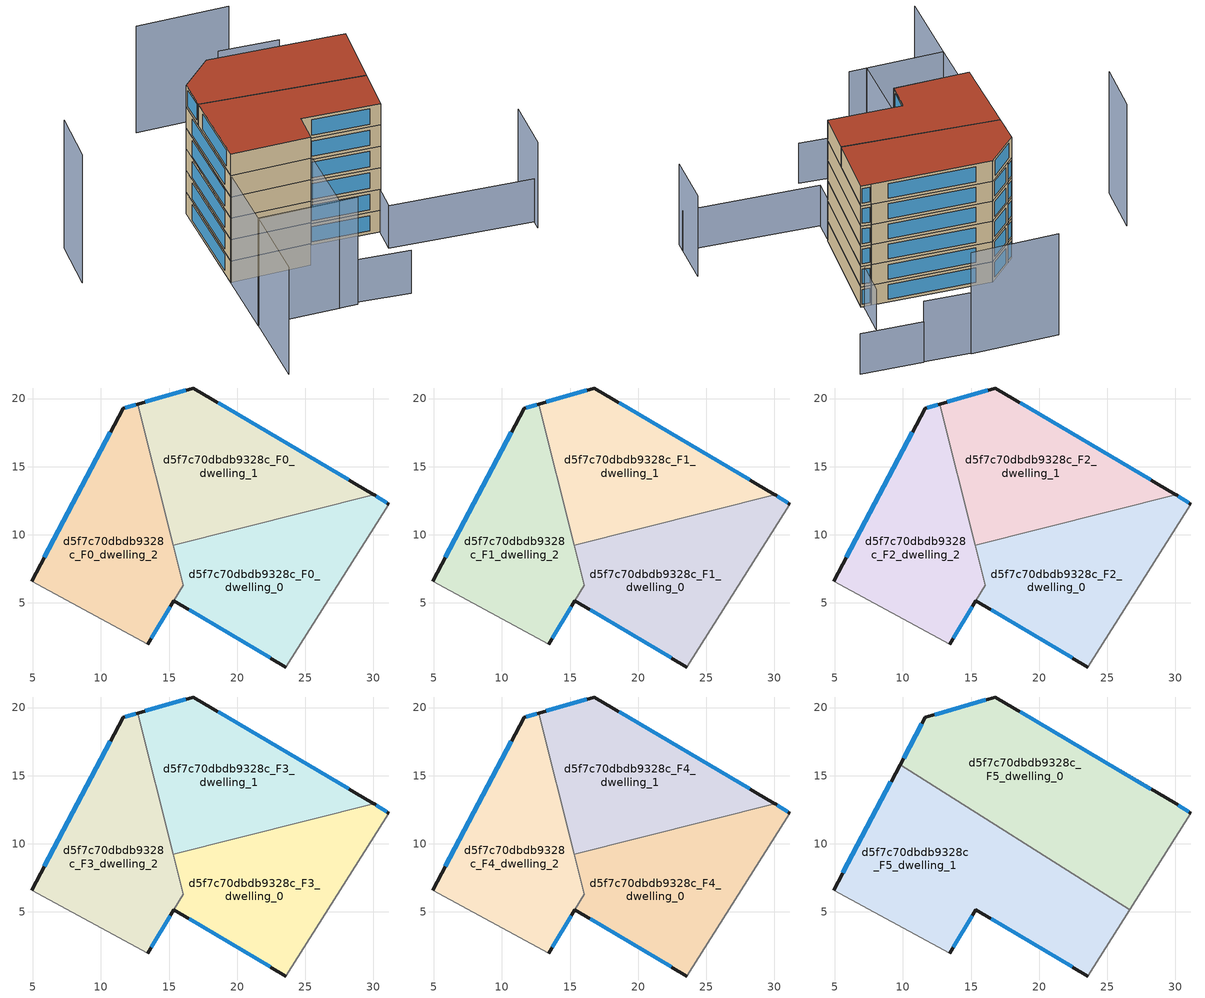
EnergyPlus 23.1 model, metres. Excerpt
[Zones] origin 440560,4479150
d5f7c70dbdb9328c_F0_dwelling_0
 floor ground (EU_floor_Construction): 31.14,12.26 23.56,0.29 15.35,5.16 16.04,6.31 15.31,9.24 30.02,12.95 30.04,12.93 z0
 wall outside (EU_wall_Construction): 31.14,12.26 30.04,12.93 30.02,12.95 / 15.35,5.16 23.56,0.29 z0:3
 wall to d5f7c70dbdb9328c_F0_dwelling_1 (EU_wall_Construction): 30.02,12.95 15.31,9.24 z0:3
 wall adiabatic (EU_wall_Construction): 23.56,0.29 31.14,12.26 z0:3
 wall to d5f7c70dbdb9328c_F0_dwelling_2 (EU_wall_Construction): 15.31,9.24 16.04,6.31 15.35,5.16 z0:3
 window (EU_Window_Construction): 30.99,12.35 30.2,12.84 / 16.49,4.48 22.42,0.97 z0.42:2.58
d5f7c70dbdb9328c_F0_dwelling_1
 floor ground (EU_floor_Construction): 30.02,12.95 15.31,9.24 12.7,19.59 16.78,20.77 z0
 wall outside (EU_wall_Construction): 30.02,12.95 16.78,20.77 12.7,19.59 z0:3
 wall to d5f7c70dbdb9328c_F0_dwelling_2 (EU_wall_Construction): 12.7,19.59 15.31,9.24 z0:3
 window (EU_Window_Construction): 16.21,20.61 13.27,19.75 / 28.18,14.03 18.61,19.69 z0.42:2.58
d5f7c70dbdb9328c_F0_dwelling_2
 floor ground (EU_floor_Construction): 12.7,19.59 16.04,6.31 13.42,1.97 4.9,6.59 11.62,19.27 z0
 wall outside (EU_wall_Construction): 13.42,1.97 15.34,5.15 / 12.7,19.59 11.62,19.27 4.9,6.59 z0:3
 wall adiabatic (EU_wall_Construction): 4.9,6.59 13.42,1.97 z0:3
 window (EU_Window_Construction): 13.69,2.41 15.08,4.71 / 10.69,17.51 5.84,8.35 / 12.55,19.54 11.77,19.31 z0.42:2.58
d5f7c70dbdb9328c_F1_dwelling_0
 floor to d5f7c70dbdb9328c_F0_dwelling_0 (EU_floor_Construction): 31.14,12.26 23.56,0.29 15.35,5.16 16.04,6.31 15.31,9.24 30.02,12.95 30.04,12.93 z3
 wall outside (EU_wall_Construction): 31.14,12.26 30.04,12.93 30.02,12.95 / 15.35,5.16 23.56,0.29 z3:6
 wall to d5f7c70dbdb9328c_F1_dwelling_1 (EU_wall_Construction): 30.02,12.95 15.31,9.24 z3:6
 wall adiabatic (EU_wall_Construction): 23.56,0.29 31.14,12.26 z3:6
 wall to d5f7c70dbdb9328c_F1_dwelling_2 (EU_wall_Construction): 15.31,9.24 16.04,6.31 15.35,5.16 z3:6
 window (EU_Window_Construction): 30.99,12.35 30.2,12.84 / 16.49,4.48 22.42,0.97 z3.42:5.58
d5f7c70dbdb9328c_F1_dwelling_1
 floor to d5f7c70dbdb9328c_F0_dwelling_1 (EU_floor_Construction): 30.02,12.95 15.31,9.24 12.7,19.59 16.78,20.77 z3
 wall outside (EU_wall_Construction): 30.02,12.95 16.78,20.77 12.7,19.59 z3:6
 wall to d5f7c70dbdb9328c_F1_dwelling_2 (EU_wall_Construction): 12.7,19.59 15.31,9.24 z3:6
 window (EU_Window_Construction): 16.21,20.61 13.27,19.75 / 28.18,14.03 18.61,19.69 z3.42:5.58
d5f7c70dbdb9328c_F1_dwelling_2
 floor to d5f7c70dbdb9328c_F0_dwelling_2 (EU_floor_Construction): 12.7,19.59 16.04,6.31 13.42,1.97 4.9,6.59 11.62,19.27 z3
 wall outside (EU_wall_Construction): 13.42,1.97 15.34,5.15 / 12.7,19.59 11.62,19.27 4.9,6.59 z3:6
 wall adiabatic (EU_wall_Construction): 4.9,6.59 13.42,1.97 z3:6
 window (EU_Window_Construction): 13.69,2.41 15.08,4.71 / 10.69,17.51 5.84,8.35 / 12.55,19.54 11.77,19.31 z3.42:5.58
d5f7c70dbdb9328c_F2_dwelling_0
 floor to d5f7c70dbdb9328c_F1_dwelling_0 (EU_floor_Construction): 31.14,12.26 23.56,0.29 15.35,5.16 16.04,6.31 15.31,9.24 30.02,12.95 30.04,12.93 z6
 wall outside (EU_wall_Construction): 31.14,12.26 30.04,12.93 30.02,12.95 / 15.35,5.16 23.56,0.29 z6:9
 wall to d5f7c70dbdb9328c_F2_dwelling_1 (EU_wall_Construction): 30.02,12.95 15.31,9.24 z6:9
 wall adiabatic (EU_wall_Construction): 23.56,0.29 31.14,12.26 z6:9
 wall to d5f7c70dbdb9328c_F2_dwelling_2 (EU_wall_Construction): 15.31,9.24 16.04,6.31 15.35,5.16 z6:9
 window (EU_Window_Construction): 30.99,12.35 30.2,12.84 / 16.49,4.48 22.42,0.97 z6.42:8.58
d5f7c70dbdb9328c_F2_dwelling_1
 floor to d5f7c70dbdb9328c_F1_dwelling_1 (EU_floor_Construction): 30.02,12.95 15.31,9.24 12.7,19.59 16.78,20.77 z6
 wall outside (EU_wall_Construction): 30.02,12.95 16.78,20.77 12.7,19.59 z6:9
 wall to d5f7c70dbdb9328c_F2_dwelling_2 (EU_wall_Construction): 12.7,19.59 15.31,9.24 z6:9
 window (EU_Window_Construction): 16.21,20.61 13.27,19.75 / 28.18,14.03 18.61,19.69 z6.42:8.58
d5f7c70dbdb9328c_F2_dwelling_2
 floor to d5f7c70dbdb9328c_F1_dwelling_2 (EU_floor_Construction): 12.7,19.59 16.04,6.31 13.42,1.97 4.9,6.59 11.62,19.27 z6
 wall outside (EU_wall_Construction): 13.42,1.97 15.34,5.15 / 12.7,19.59 11.62,19.27 4.9,6.59 z6:9
 wall adiabatic (EU_wall_Construction): 4.9,6.59 13.42,1.97 z6:9
 window (EU_Window_Construction): 13.69,2.41 15.08,4.71 / 10.69,17.51 5.84,8.35 / 12.55,19.54 11.77,19.31 z6.42:8.58
d5f7c70dbdb9328c_F3_dwelling_0
 floor to d5f7c70dbdb9328c_F2_dwelling_0 (EU_floor_Construction): 31.14,12.26 23.56,0.29 15.35,5.16 16.04,6.31 15.31,9.24 30.02,12.95 30.04,12.93 z9
 wall outside (EU_wall_Construction): 31.14,12.26 30.04,12.93 30.02,12.95 / 15.35,5.16 23.56,0.29 z9:12
 wall to d5f7c70dbdb9328c_F3_dwelling_1 (EU_wall_Construction): 30.02,12.95 15.31,9.24 z9:12
 wall adiabatic (EU_wall_Construction): 23.56,0.29 31.14,12.26 z9:12
 wall to d5f7c70dbdb9328c_F3_dwelling_2 (EU_wall_Construction): 15.31,9.24 16.04,6.31 15.35,5.16 z9:12
 window (EU_Window_Construction): 30.99,12.35 30.2,12.84 / 16.49,4.48 22.42,0.97 z9.42:11.58
d5f7c70dbdb9328c_F3_dwelling_1
 floor to d5f7c70dbdb9328c_F2_dwelling_1 (EU_floor_Construction): 30.02,12.95 15.31,9.24 12.7,19.59 16.78,20.77 z9
 wall outside (EU_wall_Construction): 30.02,12.95 16.78,20.77 12.7,19.59 z9:12
 wall to d5f7c70dbdb9328c_F3_dwelling_2 (EU_wall_Construction): 12.7,19.59 15.31,9.24 z9:12
 window (EU_Window_Construction): 16.21,20.61 13.27,19.75 / 28.18,14.03 18.61,19.69 z9.42:11.58
d5f7c70dbdb9328c_F3_dwelling_2
 floor to d5f7c70dbdb9328c_F2_dwelling_2 (EU_floor_Construction): 12.7,19.59 16.04,6.31 13.42,1.97 4.9,6.59 11.62,19.27 z9
 wall outside (EU_wall_Construction): 13.42,1.97 15.34,5.15 / 12.7,19.59 11.62,19.27 4.9,6.59 z9:12
 wall adiabatic (EU_wall_Construction): 4.9,6.59 13.42,1.97 z9:12
 window (EU_Window_Construction): 13.69,2.41 15.08,4.71 / 10.69,17.51 5.84,8.35 / 12.55,19.54 11.77,19.31 z9.42:11.58
d5f7c70dbdb9328c_F4_dwelling_0
 floor to d5f7c70dbdb9328c_F3_dwelling_0 (EU_floor_Construction): 31.14,12.26 23.56,0.29 15.35,5.16 16.04,6.31 15.31,9.24 30.02,12.95 30.04,12.93 z12
 wall outside (EU_wall_Construction): 31.14,12.26 30.04,12.93 30.02,12.95 / 15.35,5.16 23.56,0.29 z12:15
 wall to d5f7c70dbdb9328c_F4_dwelling_1 (EU_wall_Construction): 30.02,12.95 15.31,9.24 z12:15
 wall adiabatic (EU_wall_Construction): 23.56,0.29 31.14,12.26 z12:15
 wall to d5f7c70dbdb9328c_F4_dwelling_2 (EU_wall_Construction): 15.31,9.24 16.04,6.31 15.35,5.16 z12:15
 window (EU_Window_Construction): 30.99,12.35 30.2,12.84 / 16.49,4.48 22.42,0.97 z12.42:14.58
d5f7c70dbdb9328c_F4_dwelling_1
 floor to d5f7c70dbdb9328c_F3_dwelling_1 (EU_floor_Construction): 30.02,12.95 15.31,9.24 12.7,19.59 16.78,20.77 z12
 wall outside (EU_wall_Construction): 30.02,12.95 16.78,20.77 12.7,19.59 z12:15
 wall to d5f7c70dbdb9328c_F4_dwelling_2 (EU_wall_Construction): 12.7,19.59 15.31,9.24 z12:15
 window (EU_Window_Construction): 16.21,20.61 13.27,19.75 / 28.18,14.03 18.61,19.69 z12.42:14.58
d5f7c70dbdb9328c_F4_dwelling_2
 floor to d5f7c70dbdb9328c_F3_dwelling_2 (EU_floor_Construction): 12.7,19.59 16.04,6.31 13.42,1.97 4.9,6.59 11.62,19.27 z12
 wall outside (EU_wall_Construction): 13.42,1.97 15.34,5.15 / 12.7,19.59 11.62,19.27 4.9,6.59 z12:15
 wall adiabatic (EU_wall_Construction): 4.9,6.59 13.42,1.97 z12:15
 window (EU_Window_Construction): 13.69,2.41 15.08,4.71 / 10.69,17.51 5.84,8.35 / 12.55,19.54 11.77,19.31 z12.42:14.58
d5f7c70dbdb9328c_F5_dwelling_0
 floor to d5f7c70dbdb9328c_F4_dwelling_1 (EU_floor_Construction): 30.02,12.95 18.78,10.12 14.38,12.9 12.7,19.59 16.78,20.77 z15
 floor to d5f7c70dbdb9328c_F4_dwelling_0 (EU_floor_Construction): 31.14,12.26 26.63,5.14 18.78,10.12 30.02,12.95 30.04,12.93 z15
 floor to d5f7c70dbdb9328c_F4_dwelling_2 (EU_floor_Construction): 12.7,19.59 14.38,12.9 9.79,15.81 11.62,19.27 z15
 wall outside (EU_wall_Construction): 31.14,12.26 30.04,12.93 16.78,20.77 11.62,19.27 9.79,15.81 z15:18
 wall adiabatic (EU_wall_Construction): 26.63,5.14 31.14,12.26 z15:18
 wall to d5f7c70dbdb9328c_F5_dwelling_1 (EU_wall_Construction): 9.79,15.81 26.63,5.14 z15:18
 window (EU_Window_Construction): 11.36,18.79 10.04,16.29 / 16.06,20.56 12.33,19.48 / 28.2,14.02 18.62,19.68 / 30.99,12.35 30.2,12.84 z15.42:17.58
 roof outside (EU_roof_Construction): 26.63,5.14 31.14,12.26 30.04,12.93 16.78,20.77 11.62,19.27 9.79,15.81 z18
d5f7c70dbdb9328c_F5_dwelling_1
 floor to d5f7c70dbdb9328c_F4_dwelling_0 (EU_floor_Construction): 26.63,5.14 23.56,0.29 15.35,5.16 16.04,6.31 15.31,9.24 18.78,10.12 z15
 floor to d5f7c70dbdb9328c_F4_dwelling_2 (EU_floor_Construction): 14.38,12.9 16.04,6.31 13.42,1.97 4.9,6.59 9.79,15.81 z15
 floor to d5f7c70dbdb9328c_F4_dwelling_1 (EU_floor_Construction): 18.78,10.12 15.31,9.24 14.38,12.9 z15
 wall outside (EU_wall_Construction): 9.79,15.81 4.9,6.59 / 13.42,1.97 15.35,5.16 23.56,0.29 z15:18
 wall adiabatic (EU_wall_Construction): 4.9,6.59 13.42,1.97 / 23.56,0.29 26.63,5.14 z15:18
 window (EU_Window_Construction): 9.11,14.53 5.58,7.87 / 16.49,4.48 22.42,0.97 / 13.69,2.41 15.08,4.71 z15.42:17.58
 roof outside (EU_roof_Construction): 23.56,0.29 26.63,5.14 9.79,15.81 4.9,6.59 13.42,1.97 15.35,5.16 z18
shading: 11.46,-6.72 16.92,-10.18 / 36.6,-11.54 21.74,-2.52 / 21.74,-2.52 33.41,16.71 / 41.53,21.28 34.65,25.42 z0:6; -4.12,-10.09 0.72,-1.27 / 0.72,-1.27 11.27,-7.05 / 29.55,28.54 19.67,33.87 / 4.9,6.59 13.59,1.89 / 13.59,1.89 9.32,-5.99 / 9.32,-5.99 0.64,-1.29 / 0.64,-1.29 4.9,6.59 z0:15; 35.93,-12.66 39.34,-6.7 z0:12; 34.62,25.38 28.35,29.19 z0:9; -2.62,25.23 -6.28,19.26 z0:18
[Building]
EU S2 Campaign: North Axis=0; Terrain=City; Solar Distribution=FullExterior
[Site:Location]
Madrid: Latitude=40.5; Longitude=-3.5; Time Zone=1; Elevation=609
[SizingPeriod:WeatherFileDays]
AnnualSizingPeriod: Begin Month=1; Begin Day of Month=1; End Month=12; End Day of Month=31; Day of Week for Start Day=Monday; Use Weather File Daylight Saving Period=No; Use Weather File Rain and Snow Indicators=No
[MATERIAL]
EU_InternalMass_Material: Roughness=MediumRough; Thickness=0.1; Conductivity=1; Density=1800; Specific Heat=900; Thermal Absorptance=0.9; Solar Absorptance=0.7; Visible Absorptance=0.7
[MATERIAL:NOMASS] Roughness=MediumRough; Thermal Absorptance=0.9; Solar Absorptance=0.7; Visible Absorptance=0.7
Name | Thermal Resistance
EU_wall_NoMass | 1.60022
EU_roof_NoMass | 1.57597
EU_floor_NoMass | 0.470652
[WINDOWMATERIAL:SIMPLEGLAZINGSYSTEM]
EU_Window_SimpleGlazing: UFactor=3.28802; Solar Heat Gain Coefficient=0.85; Visible Transmittance=0.85
[CONSTRUCTION]
EU_wall_Construction: EU_wall_NoMass
EU_roof_Construction: EU_roof_NoMass
EU_floor_Construction: EU_floor_NoMass
EU_InternalMass_Construction: EU_InternalMass_Material
EU_Window_Construction: EU_Window_SimpleGlazing
[ZONE] Type=1; Multiplier=1; Ceiling Height=autocalculate; Floor Area=autocalculate; Part of Total Floor Area=Yes
Name | Volume
d5f7c70dbdb9328c_F0_dwelling_0; d5f7c70dbdb9328c_F1_dwelling_0; d5f7c70dbdb9328c_F2_dwelling_0; d5f7c70dbdb9328c_F3_dwelling_0; d5f7c70dbdb9328c_F4_dwelling_0 | 316.943
d5f7c70dbdb9328c_F5_dwelling_0 | 471.318
d5f7c70dbdb9328c_F0_dwelling_1; d5f7c70dbdb9328c_F1_dwelling_1; d5f7c70dbdb9328c_F2_dwelling_1; d5f7c70dbdb9328c_F3_dwelling_1; d5f7c70dbdb9328c_F4_dwelling_1 | 314.221
d5f7c70dbdb9328c_F5_dwelling_1 | 471.313
d5f7c70dbdb9328c_F0_dwelling_2; d5f7c70dbdb9328c_F1_dwelling_2; d5f7c70dbdb9328c_F2_dwelling_2; d5f7c70dbdb9328c_F3_dwelling_2; d5f7c70dbdb9328c_F4_dwelling_2 | 311.456
[INTERNALMASS] Construction=EU_InternalMass_Construction
Name | Zone or ZoneList | Surface Area
d5f7c70dbdb9328c_F0_dwelling_0_EU_InternalMass | d5f7c70dbdb9328c_F0_dwelling_0 | 105.647
d5f7c70dbdb9328c_F0_dwelling_1_EU_InternalMass | d5f7c70dbdb9328c_F0_dwelling_1 | 104.736
d5f7c70dbdb9328c_F0_dwelling_2_EU_InternalMass | d5f7c70dbdb9328c_F0_dwelling_2 | 103.814
d5f7c70dbdb9328c_F1_dwelling_0_EU_InternalMass | d5f7c70dbdb9328c_F1_dwelling_0 | 105.647
d5f7c70dbdb9328c_F1_dwelling_1_EU_InternalMass | d5f7c70dbdb9328c_F1_dwelling_1 | 104.736
d5f7c70dbdb9328c_F1_dwelling_2_EU_InternalMass | d5f7c70dbdb9328c_F1_dwelling_2 | 103.814
d5f7c70dbdb9328c_F2_dwelling_0_EU_InternalMass | d5f7c70dbdb9328c_F2_dwelling_0 | 105.647
d5f7c70dbdb9328c_F2_dwelling_1_EU_InternalMass | d5f7c70dbdb9328c_F2_dwelling_1 | 104.736
d5f7c70dbdb9328c_F2_dwelling_2_EU_InternalMass | d5f7c70dbdb9328c_F2_dwelling_2 | 103.814
d5f7c70dbdb9328c_F3_dwelling_0_EU_InternalMass | d5f7c70dbdb9328c_F3_dwelling_0 | 105.647
d5f7c70dbdb9328c_F3_dwelling_1_EU_InternalMass | d5f7c70dbdb9328c_F3_dwelling_1 | 104.736
d5f7c70dbdb9328c_F3_dwelling_2_EU_InternalMass | d5f7c70dbdb9328c_F3_dwelling_2 | 103.814
d5f7c70dbdb9328c_F4_dwelling_0_EU_InternalMass | d5f7c70dbdb9328c_F4_dwelling_0 | 105.647
d5f7c70dbdb9328c_F4_dwelling_1_EU_InternalMass | d5f7c70dbdb9328c_F4_dwelling_1 | 104.736
d5f7c70dbdb9328c_F4_dwelling_2_EU_InternalMass | d5f7c70dbdb9328c_F4_dwelling_2 | 103.814
d5f7c70dbdb9328c_F5_dwelling_0_EU_InternalMass | d5f7c70dbdb9328c_F5_dwelling_0 | 157.106
d5f7c70dbdb9328c_F5_dwelling_1_EU_InternalMass | d5f7c70dbdb9328c_F5_dwelling_1 | 157.104
[OTHEREQUIPMENT] Fuel Type=Electricity; Design Level Calculation Method=Watts/Area; Power per Zone Floor Area=1; Fraction Latent=0; Fraction Radiant=0; Fraction Lost=0; Carbon Dioxide Generation Rate=0; EndUse Subcategory=EU_Step8_InternalGains
Name | Zone or ZoneList or Space or SpaceList | Schedule
EU_Step8_InternalGain_d5f7c70dbdb9328c_F0_dwelling_0_f000 | d5f7c70dbdb9328c_F0_dwelling_0 | EU_Step8_GainSchedule_d5f7c70dbdb9328c_F0_dwelling_0_f000
EU_Step8_InternalGain_d5f7c70dbdb9328c_F0_dwelling_1_f000 | d5f7c70dbdb9328c_F0_dwelling_1 | EU_Step8_GainSchedule_d5f7c70dbdb9328c_F0_dwelling_1_f000
EU_Step8_InternalGain_d5f7c70dbdb9328c_F0_dwelling_2_f000 | d5f7c70dbdb9328c_F0_dwelling_2 | EU_Step8_GainSchedule_d5f7c70dbdb9328c_F0_dwelling_2_f000
EU_Step8_InternalGain_d5f7c70dbdb9328c_F1_dwelling_0_f000 | d5f7c70dbdb9328c_F1_dwelling_0 | EU_Step8_GainSchedule_d5f7c70dbdb9328c_F1_dwelling_0_f000
EU_Step8_InternalGain_d5f7c70dbdb9328c_F1_dwelling_1_f000 | d5f7c70dbdb9328c_F1_dwelling_1 | EU_Step8_GainSchedule_d5f7c70dbdb9328c_F1_dwelling_1_f000
EU_Step8_InternalGain_d5f7c70dbdb9328c_F1_dwelling_2_f000 | d5f7c70dbdb9328c_F1_dwelling_2 | EU_Step8_GainSchedule_d5f7c70dbdb9328c_F1_dwelling_2_f000
EU_Step8_InternalGain_d5f7c70dbdb9328c_F2_dwelling_0_f000 | d5f7c70dbdb9328c_F2_dwelling_0 | EU_Step8_GainSchedule_d5f7c70dbdb9328c_F2_dwelling_0_f000
EU_Step8_InternalGain_d5f7c70dbdb9328c_F2_dwelling_1_f000 | d5f7c70dbdb9328c_F2_dwelling_1 | EU_Step8_GainSchedule_d5f7c70dbdb9328c_F2_dwelling_1_f000
EU_Step8_InternalGain_d5f7c70dbdb9328c_F2_dwelling_2_f000 | d5f7c70dbdb9328c_F2_dwelling_2 | EU_Step8_GainSchedule_d5f7c70dbdb9328c_F2_dwelling_2_f000
EU_Step8_InternalGain_d5f7c70dbdb9328c_F3_dwelling_0_f000 | d5f7c70dbdb9328c_F3_dwelling_0 | EU_Step8_GainSchedule_d5f7c70dbdb9328c_F3_dwelling_0_f000
EU_Step8_InternalGain_d5f7c70dbdb9328c_F3_dwelling_1_f000 | d5f7c70dbdb9328c_F3_dwelling_1 | EU_Step8_GainSchedule_d5f7c70dbdb9328c_F3_dwelling_1_f000
EU_Step8_InternalGain_d5f7c70dbdb9328c_F3_dwelling_2_f000 | d5f7c70dbdb9328c_F3_dwelling_2 | EU_Step8_GainSchedule_d5f7c70dbdb9328c_F3_dwelling_2_f000
EU_Step8_InternalGain_d5f7c70dbdb9328c_F4_dwelling_0_f000 | d5f7c70dbdb9328c_F4_dwelling_0 | EU_Step8_GainSchedule_d5f7c70dbdb9328c_F4_dwelling_0_f000
EU_Step8_InternalGain_d5f7c70dbdb9328c_F4_dwelling_1_f000 | d5f7c70dbdb9328c_F4_dwelling_1 | EU_Step8_GainSchedule_d5f7c70dbdb9328c_F4_dwelling_1_f000
EU_Step8_InternalGain_d5f7c70dbdb9328c_F4_dwelling_2_f000 | d5f7c70dbdb9328c_F4_dwelling_2 | EU_Step8_GainSchedule_d5f7c70dbdb9328c_F4_dwelling_2_f000
EU_Step8_InternalGain_d5f7c70dbdb9328c_F5_dwelling_0_f000 | d5f7c70dbdb9328c_F5_dwelling_0 | EU_Step8_GainSchedule_d5f7c70dbdb9328c_F5_dwelling_0_f000
EU_Step8_InternalGain_d5f7c70dbdb9328c_F5_dwelling_1_f000 | d5f7c70dbdb9328c_F5_dwelling_1 | EU_Step8_GainSchedule_d5f7c70dbdb9328c_F5_dwelling_1_f000
[ZONEVENTILATION:DESIGNFLOWRATE] Schedule=EU_AlwaysOn; Design Flow Rate Calculation Method=AirChanges/Hour; Air Changes per Hour=0.480704; Ventilation Type=Natural; Fan Pressure Rise=0; Fan Total Efficiency=1; Constant Term Coefficient=1; Temperature Term Coefficient=0; Velocity Term Coefficient=0; Velocity Squared Term Coefficient=0; Minimum Indoor Temperature=-100; Maximum Indoor Temperature=100; Delta Temperature=-100; Minimum Outdoor Temperature=-100; Maximum Outdoor Temperature=100; Maximum Wind Speed=40
Name | Zone or ZoneList or Space or SpaceList
EU_ConstantAir_d5f7c70dbdb9328c_F0_dwelling_0 | d5f7c70dbdb9328c_F0_dwelling_0
EU_ConstantAir_d5f7c70dbdb9328c_F0_dwelling_1 | d5f7c70dbdb9328c_F0_dwelling_1
EU_ConstantAir_d5f7c70dbdb9328c_F0_dwelling_2 | d5f7c70dbdb9328c_F0_dwelling_2
EU_ConstantAir_d5f7c70dbdb9328c_F1_dwelling_0 | d5f7c70dbdb9328c_F1_dwelling_0
EU_ConstantAir_d5f7c70dbdb9328c_F1_dwelling_1 | d5f7c70dbdb9328c_F1_dwelling_1
EU_ConstantAir_d5f7c70dbdb9328c_F1_dwelling_2 | d5f7c70dbdb9328c_F1_dwelling_2
EU_ConstantAir_d5f7c70dbdb9328c_F2_dwelling_0 | d5f7c70dbdb9328c_F2_dwelling_0
EU_ConstantAir_d5f7c70dbdb9328c_F2_dwelling_1 | d5f7c70dbdb9328c_F2_dwelling_1
EU_ConstantAir_d5f7c70dbdb9328c_F2_dwelling_2 | d5f7c70dbdb9328c_F2_dwelling_2
EU_ConstantAir_d5f7c70dbdb9328c_F3_dwelling_0 | d5f7c70dbdb9328c_F3_dwelling_0
EU_ConstantAir_d5f7c70dbdb9328c_F3_dwelling_1 | d5f7c70dbdb9328c_F3_dwelling_1
EU_ConstantAir_d5f7c70dbdb9328c_F3_dwelling_2 | d5f7c70dbdb9328c_F3_dwelling_2
EU_ConstantAir_d5f7c70dbdb9328c_F4_dwelling_0 | d5f7c70dbdb9328c_F4_dwelling_0
EU_ConstantAir_d5f7c70dbdb9328c_F4_dwelling_1 | d5f7c70dbdb9328c_F4_dwelling_1
EU_ConstantAir_d5f7c70dbdb9328c_F4_dwelling_2 | d5f7c70dbdb9328c_F4_dwelling_2
EU_ConstantAir_d5f7c70dbdb9328c_F5_dwelling_0 | d5f7c70dbdb9328c_F5_dwelling_0
EU_ConstantAir_d5f7c70dbdb9328c_F5_dwelling_1 | d5f7c70dbdb9328c_F5_dwelling_1
[HVACTEMPLATE:THERMOSTAT] Constant Heating Setpoint=20; Constant Cooling Setpoint=50
EU_HeatOnly_d5f7c70dbdb9328c_F0_dwelling_0; EU_HeatOnly_d5f7c70dbdb9328c_F0_dwelling_1; EU_HeatOnly_d5f7c70dbdb9328c_F0_dwelling_2; EU_HeatOnly_d5f7c70dbdb9328c_F1_dwelling_0; EU_HeatOnly_d5f7c70dbdb9328c_F1_dwelling_1; EU_HeatOnly_d5f7c70dbdb9328c_F1_dwelling_2; EU_HeatOnly_d5f7c70dbdb9328c_F2_dwelling_0; EU_HeatOnly_d5f7c70dbdb9328c_F2_dwelling_1; EU_HeatOnly_d5f7c70dbdb9328c_F2_dwelling_2; EU_HeatOnly_d5f7c70dbdb9328c_F3_dwelling_0; EU_HeatOnly_d5f7c70dbdb9328c_F3_dwelling_1; EU_HeatOnly_d5f7c70dbdb9328c_F3_dwelling_2; EU_HeatOnly_d5f7c70dbdb9328c_F4_dwelling_0; EU_HeatOnly_d5f7c70dbdb9328c_F4_dwelling_1; EU_HeatOnly_d5f7c70dbdb9328c_F4_dwelling_2; EU_HeatOnly_d5f7c70dbdb9328c_F5_dwelling_0; EU_HeatOnly_d5f7c70dbdb9328c_F5_dwelling_1
[HVACTEMPLATE:ZONE:IDEALLOADSAIRSYSTEM] System Availability Schedule=EU_AlwaysOn; Maximum Heating Supply Air Temperature=50; Minimum Cooling Supply Air Temperature=13; Maximum Heating Supply Air Humidity Ratio=0.0156; Minimum Cooling Supply Air Humidity Ratio=0.0077; Heating Limit=NoLimit; Cooling Limit=NoLimit; Heating Availability Schedule=EU_AlwaysOn; Cooling Availability Schedule=EU_CoolingOff; Dehumidification Control Type=ConstantSensibleHeatRatio; Cooling Sensible Heat Ratio=0.7; Dehumidification Setpoint=60; Humidification Control Type=None; Humidification Setpoint=30; Outdoor Air Method=None; Outdoor Air Flow Rate per Person=0.00944; Outdoor Air Flow Rate per Zone Floor Area=0; Outdoor Air Flow Rate per Zone=0; Demand Controlled Ventilation Type=None; Outdoor Air Economizer Type=NoEconomizer; Heat Recovery Type=None; Sensible Heat Recovery Effectiveness=0.7; Latent Heat Recovery Effectiveness=0.65
Name | Template Thermostat
d5f7c70dbdb9328c_F0_dwelling_0 | EU_HeatOnly_d5f7c70dbdb9328c_F0_dwelling_0
d5f7c70dbdb9328c_F0_dwelling_1 | EU_HeatOnly_d5f7c70dbdb9328c_F0_dwelling_1
d5f7c70dbdb9328c_F0_dwelling_2 | EU_HeatOnly_d5f7c70dbdb9328c_F0_dwelling_2
d5f7c70dbdb9328c_F1_dwelling_0 | EU_HeatOnly_d5f7c70dbdb9328c_F1_dwelling_0
d5f7c70dbdb9328c_F1_dwelling_1 | EU_HeatOnly_d5f7c70dbdb9328c_F1_dwelling_1
d5f7c70dbdb9328c_F1_dwelling_2 | EU_HeatOnly_d5f7c70dbdb9328c_F1_dwelling_2
d5f7c70dbdb9328c_F2_dwelling_0 | EU_HeatOnly_d5f7c70dbdb9328c_F2_dwelling_0
d5f7c70dbdb9328c_F2_dwelling_1 | EU_HeatOnly_d5f7c70dbdb9328c_F2_dwelling_1
d5f7c70dbdb9328c_F2_dwelling_2 | EU_HeatOnly_d5f7c70dbdb9328c_F2_dwelling_2
d5f7c70dbdb9328c_F3_dwelling_0 | EU_HeatOnly_d5f7c70dbdb9328c_F3_dwelling_0
d5f7c70dbdb9328c_F3_dwelling_1 | EU_HeatOnly_d5f7c70dbdb9328c_F3_dwelling_1
d5f7c70dbdb9328c_F3_dwelling_2 | EU_HeatOnly_d5f7c70dbdb9328c_F3_dwelling_2
d5f7c70dbdb9328c_F4_dwelling_0 | EU_HeatOnly_d5f7c70dbdb9328c_F4_dwelling_0
d5f7c70dbdb9328c_F4_dwelling_1 | EU_HeatOnly_d5f7c70dbdb9328c_F4_dwelling_1
d5f7c70dbdb9328c_F4_dwelling_2 | EU_HeatOnly_d5f7c70dbdb9328c_F4_dwelling_2
d5f7c70dbdb9328c_F5_dwelling_0 | EU_HeatOnly_d5f7c70dbdb9328c_F5_dwelling_0
d5f7c70dbdb9328c_F5_dwelling_1 | EU_HeatOnly_d5f7c70dbdb9328c_F5_dwelling_1
[SIZING:ZONE] Zone Cooling Design Supply Air Temperature Input Method=SupplyAirTemperature; Zone Cooling Design Supply Air Temperature=13; Zone Heating Design Supply Air Temperature Input Method=SupplyAirTemperature; Zone Heating Design Supply Air Temperature=50; Zone Cooling Design Supply Air Humidity Ratio=0.008; Zone Heating Design Supply Air Humidity Ratio=0.008; Cooling Design Air Flow Method=DesignDay; Cooling Design Air Flow Rate=0; Cooling Minimum Air Flow per Zone Floor Area=0.000762; Cooling Minimum Air Flow=0; Cooling Minimum Air Flow Fraction=0.2; Heating Design Air Flow Method=DesignDay; Heating Design Air Flow Rate=0; Heating Maximum Air Flow per Zone Floor Area=0.002032; Heating Maximum Air Flow=0.141576; Heating Maximum Air Flow Fraction=0.3; Account for Dedicated Outdoor Air System=No; Dedicated Outdoor Air System Control Strategy=NeutralSupplyAir; Dedicated Outdoor Air Low Setpoint Temperature for Design=autosize; Dedicated Outdoor Air High Setpoint Temperature for Design=autosize; Zone Load Sizing Method=Sensible Load Only No Latent Load; Zone Latent Cooling Design Supply Air Humidity Ratio Input Method=HumidityRatioDifference; Zone Cooling Design Supply Air Humidity Ratio Difference=0.005; Zone Latent Heating Design Supply Air Humidity Ratio Input Method=HumidityRatioDifference; Zone Humidification Design Supply Air Humidity Ratio Difference=0.005
d5f7c70dbdb9328c_F0_dwelling_0; d5f7c70dbdb9328c_F0_dwelling_1; d5f7c70dbdb9328c_F0_dwelling_2; d5f7c70dbdb9328c_F1_dwelling_0; d5f7c70dbdb9328c_F1_dwelling_1; d5f7c70dbdb9328c_F1_dwelling_2; d5f7c70dbdb9328c_F2_dwelling_0; d5f7c70dbdb9328c_F2_dwelling_1; d5f7c70dbdb9328c_F2_dwelling_2; d5f7c70dbdb9328c_F3_dwelling_0; d5f7c70dbdb9328c_F3_dwelling_1; d5f7c70dbdb9328c_F3_dwelling_2; d5f7c70dbdb9328c_F4_dwelling_0; d5f7c70dbdb9328c_F4_dwelling_1; d5f7c70dbdb9328c_F4_dwelling_2; d5f7c70dbdb9328c_F5_dwelling_0; d5f7c70dbdb9328c_F5_dwelling_1
[SCHEDULE:CONSTANT]
Name | Hourly Value
EU_AlwaysOn | 1
EU_CoolingOff | 0
[SCHEDULE:FILE] Column Number=1; Rows to Skip at Top=0; Number of Hours of Data=8760; Column Separator=Comma; Interpolate to Timestep=No; Minutes per Item=60; Adjust Schedule for Daylight Savings=Yes
Name | File
EU_Step8_GainSchedule_d5f7c70dbdb9328c_F0_dwelling_0_f000 | ../../schedules/d5f7c70dbdb9328c/d5f7c70dbdb9328c_F0_dwelling_0_f000_gain.csv
EU_Step8_GainSchedule_d5f7c70dbdb9328c_F0_dwelling_1_f000 | ../../schedules/d5f7c70dbdb9328c/d5f7c70dbdb9328c_F0_dwelling_1_f000_gain.csv
EU_Step8_GainSchedule_d5f7c70dbdb9328c_F0_dwelling_2_f000 | ../../schedules/d5f7c70dbdb9328c/d5f7c70dbdb9328c_F0_dwelling_2_f000_gain.csv
EU_Step8_GainSchedule_d5f7c70dbdb9328c_F1_dwelling_0_f000 | ../../schedules/d5f7c70dbdb9328c/d5f7c70dbdb9328c_F1_dwelling_0_f000_gain.csv
EU_Step8_GainSchedule_d5f7c70dbdb9328c_F1_dwelling_1_f000 | ../../schedules/d5f7c70dbdb9328c/d5f7c70dbdb9328c_F1_dwelling_1_f000_gain.csv
EU_Step8_GainSchedule_d5f7c70dbdb9328c_F1_dwelling_2_f000 | ../../schedules/d5f7c70dbdb9328c/d5f7c70dbdb9328c_F1_dwelling_2_f000_gain.csv
EU_Step8_GainSchedule_d5f7c70dbdb9328c_F2_dwelling_0_f000 | ../../schedules/d5f7c70dbdb9328c/d5f7c70dbdb9328c_F2_dwelling_0_f000_gain.csv
EU_Step8_GainSchedule_d5f7c70dbdb9328c_F2_dwelling_1_f000 | ../../schedules/d5f7c70dbdb9328c/d5f7c70dbdb9328c_F2_dwelling_1_f000_gain.csv
EU_Step8_GainSchedule_d5f7c70dbdb9328c_F2_dwelling_2_f000 | ../../schedules/d5f7c70dbdb9328c/d5f7c70dbdb9328c_F2_dwelling_2_f000_gain.csv
EU_Step8_GainSchedule_d5f7c70dbdb9328c_F3_dwelling_0_f000 | ../../schedules/d5f7c70dbdb9328c/d5f7c70dbdb9328c_F3_dwelling_0_f000_gain.csv
EU_Step8_GainSchedule_d5f7c70dbdb9328c_F3_dwelling_1_f000 | ../../schedules/d5f7c70dbdb9328c/d5f7c70dbdb9328c_F3_dwelling_1_f000_gain.csv
EU_Step8_GainSchedule_d5f7c70dbdb9328c_F3_dwelling_2_f000 | ../../schedules/d5f7c70dbdb9328c/d5f7c70dbdb9328c_F3_dwelling_2_f000_gain.csv
EU_Step8_GainSchedule_d5f7c70dbdb9328c_F4_dwelling_0_f000 | ../../schedules/d5f7c70dbdb9328c/d5f7c70dbdb9328c_F4_dwelling_0_f000_gain.csv
EU_Step8_GainSchedule_d5f7c70dbdb9328c_F4_dwelling_1_f000 | ../../schedules/d5f7c70dbdb9328c/d5f7c70dbdb9328c_F4_dwelling_1_f000_gain.csv
EU_Step8_GainSchedule_d5f7c70dbdb9328c_F4_dwelling_2_f000 | ../../schedules/d5f7c70dbdb9328c/d5f7c70dbdb9328c_F4_dwelling_2_f000_gain.csv
EU_Step8_GainSchedule_d5f7c70dbdb9328c_F5_dwelling_0_f000 | ../../schedules/d5f7c70dbdb9328c/d5f7c70dbdb9328c_F5_dwelling_0_f000_gain.csv
EU_Step8_GainSchedule_d5f7c70dbdb9328c_F5_dwelling_1_f000 | ../../schedules/d5f7c70dbdb9328c/d5f7c70dbdb9328c_F5_dwelling_1_f000_gain.csv
